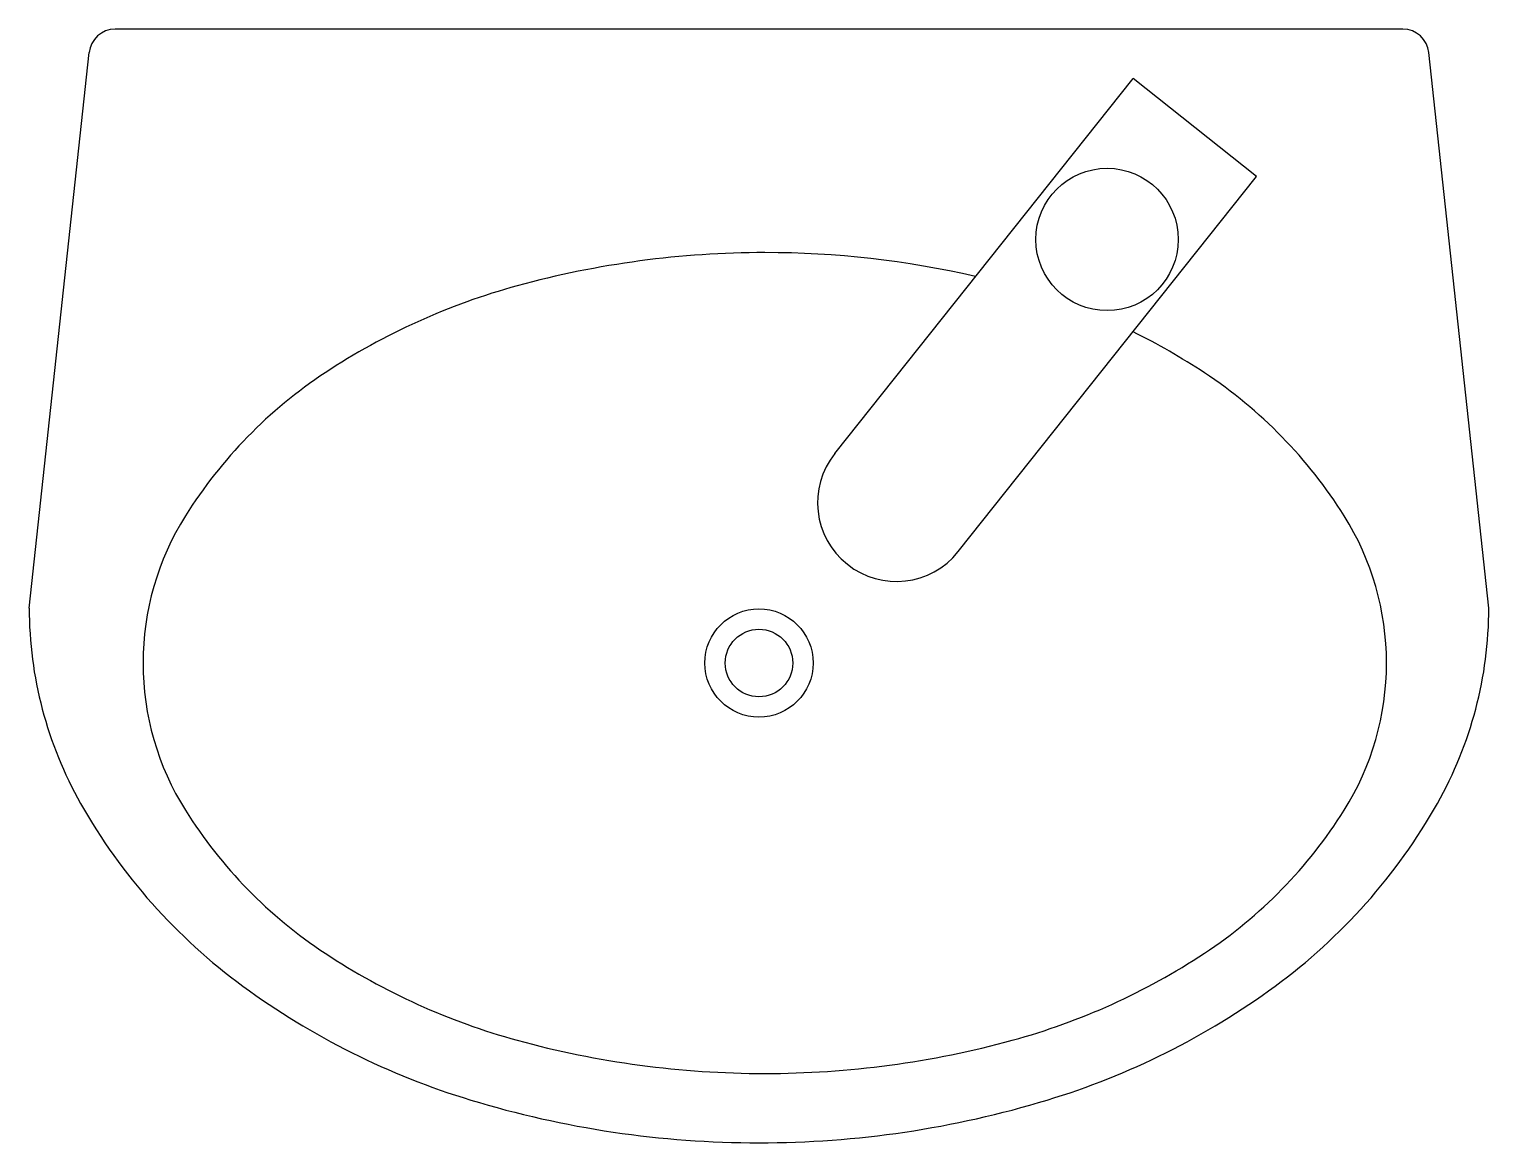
# Model space of a CAD drawing. Extents: x -7.959 to -7.404, y 24.989 to 25.413.
import ezdxf

# ---------------------------------------------------------------- set-up
doc = ezdxf.new("R2010")
doc.units = 0
doc.header["$MEASUREMENT"] = 0
doc.layers.get('0').update_dxf_attribs({"linetype": 'CONTINUOUS'})

msp = doc.modelspace()

# ---------------------------------------------------------------- linework, layer by layer
for p, q in [((-7.436284070765508, 25.41317566603671), (-7.926116611819578, 25.41317566603671)), ((-7.958834436175797, 25.19292817457185), (-7.936059033200392, 25.40424723362043)), ((-7.403566246409289, 25.19292817457185), (-7.426341649384694, 25.40424723362043)), ((-7.491935808219713, 25.35712897057525), (-7.538903328021204, 25.39446597746781))]:
    msp.add_line(p, q)
for points in [[(-7.652390137239271, 25.25170697232058), (-7.538903328021219, 25.39446597746782)], [(-7.605422617437773, 25.21436996542802), (-7.491935808219713, 25.35712897057525)]]:
    msp.add_lwpolyline(points)
for points in [[(-7.679002984061581, 25.32816525861111, 0.06684334873172197), (-7.773175639702385, 25.31551912393667, 0.07931725079589631), (-7.846250123724735, 25.28242224748628, 0.1071459233543562), (-7.899409720239666, 25.22800810583718, 0.1409879559906693), (-7.915526157241322, 25.17198884964493, 0.1409879559906605), (-7.899409720239666, 25.11596959345268, 0.107145923354363), (-7.846250123724735, 25.06155545180358, 0.07931725079588267), (-7.773175639702378, 25.02845857535318, 0.06684334873171478), (-7.679002984061581, 25.01581244067875, 0.066843348731717), (-7.584830328420784, 25.02845857535318, 0.0793172507958906), (-7.511755844398428, 25.06155545180358, 0.1071459233543635), (-7.458596247883497, 25.11596959345268, 0.14098795599067), (-7.44247981088184, 25.17198884964493, 0.1409879559906636), (-7.458596247883497, 25.22800810583718, 0.1071459233543632), (-7.511755844398428, 25.28242224748628, 0.03080696992570729), (-7.538908396523039, 25.29804051772705, 0.06684334873171478)], [(-7.598854648508228, 25.31905112591847, 0.05667527122388744), (-7.679002984061581, 25.32816525861111, 0.06684334873172197)], [(-7.958834436175797, 25.19292817457185, 0.1293056595890315), (-7.939272598552938, 25.11855105656102, 0.1063755647660097), (-7.877517292473085, 25.0490315881479, 0.08463965899082355), (-7.790872032266234, 25.0057094751995, 0.0738251875681435), (-7.681200341292543, 24.9894276704719, 0.07382518756814885)], [(-7.681200341292543, 24.9894276704719, 0.07382518756814885), (-7.571528650318852, 25.0057094751995, 0.08463965899082342), (-7.484883390112008, 25.0490315881479, 0.1063755647660159), (-7.423128084032156, 25.11855105656103, 0.1293056595890348), (-7.403566246409289, 25.19292817457185, 0.1293056595889947)]]:
    msp.add_lwpolyline(points, format="xyb")
for centre, radius in [((-7.54879264407016, 25.33316700246078), 0.02708330777264223), ((-7.681200341292558, 25.17198884964493), 0.02060667235019586), ((-7.681200341292558, 25.17198884964493), 0.01284018983926671)]:
    msp.add_circle(centre, radius)
for centre, radius, start, end in [((-7.926116611819578, 25.40317566603671), 0.01, 90, 173.8485590783013), ((-7.436284070765508, 25.40317566603671), 0.01, 6.151440921698717, 90), ((-7.628906377338522, 25.2330384688743), 0.03000000000000114, 141.5169236231098, 321.5169236231097)]:
    msp.add_arc(centre, radius, start, end)

doc.saveas('drawing.dxf')
